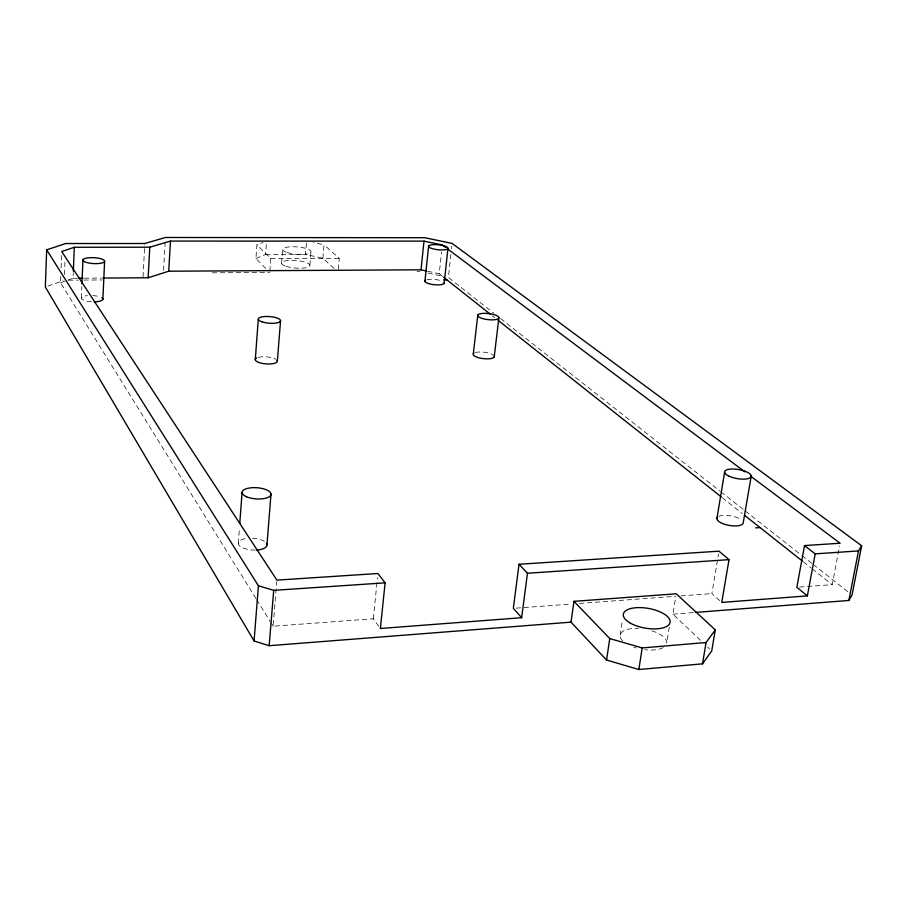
<?xml version="1.0" encoding="UTF-8"?>
<svg xmlns="http://www.w3.org/2000/svg" width="907" height="907" viewBox="0 0 907 907"><rect width="100%" height="100%" fill="white"/><g stroke="black" fill="none" stroke-linecap="round" stroke-linejoin="round"><path stroke-width="0.68" stroke-dasharray="4.54 3.4" d="M255.944 598.507L60.542 282.803L60.792 276.011M61.109 267.848L61.574 255.604M64.465 274.572L65.009 260.456M68.048 280.082L73.059 278.268L73.286 272.633M81.358 297.927L81.834 286.657M143.034 276.873L144.735 244.901M163.566 270.377L165.199 241.591M265.762 268.472L255.921 258.45L256.93 244.833L262.962 242.452M238.303 543.304L239.459 527.772M255.921 258.45L265.558 254.527L266.579 241.024M269.81 271.091L270.762 258.574L256.93 244.833M281.624 263.268L282.689 249.595M378.809 626.329L373.287 618.778L273.098 626.227L276.782 581.523M334.014 268.393L322.869 258.234L305.489 254.436L306.487 242.373M309.854 265.207L310.988 251.568M322.869 258.234L324.026 244.799L313.3 242.486M338.311 269.345L339.286 258.359L324.026 244.799M373.287 618.778L377.482 577.623M442.548 276.386L439.226 273.755L441.584 251.829M450.915 254.323L448.387 277.485L493.975 313.346M451.516 248.881L451.811 246.148M620.161 635.229L622.474 619.866M669.298 627.225L666.77 642.972A23.639 10.192 10.1 0 0 650.466 630.399M700.499 640.308L672.96 614.186L675.806 596.511M719.784 600.661L711.882 593.597L718.525 553.916M799.566 587.078L832.207 584.652L839.576 546.003M60.542 282.803L66.801 280.535M47.867 286.136L62.991 280.671M672.96 614.186L694.07 612.542M516.14 608.155L571.059 604.073M579.505 603.438L675.262 596.318M680.896 595.899L711.882 593.597M73.059 278.268L77.31 278.234M84.396 278.188L101.391 278.075M68.456 280.184L78.285 280.116M83.909 280.07L102.162 279.946M212.363 272.826L269.708 272.485M417.016 271.624L419.828 271.601M270.762 258.574L339.286 258.359M265.558 254.527L305.489 254.436M427.514 271.216L439.226 273.755M428.025 273.075L441.596 276.023M500.653 318.595L719.716 490.902M720.827 491.775L744.182 510.142M745.293 511.015L800.892 554.744M802.003 555.617L812.014 563.485M813.126 564.369L848.714 592.35M492.49 315.897L494.712 317.654M722.323 497.716L742.3 513.532M803.353 561.83L811.119 567.975M812.23 568.848L832.207 584.652M707.641 647.088L709.682 649.015M256.692 599.708L270.116 621.397M270.853 622.61L273.098 626.227M663.198 647.587A23.639 10.192 10.1 0 1 644.752 649.718M636.226 647.983A23.639 10.192 10.1 0 1 633.925 647.258M622.587 640.818A23.639 10.192 10.1 0 1 638.539 628.426M255.332 550.096A14.353 5.918 4 0 1 238.836 544.914A14.353 5.918 4 0 1 247.6 538.259M252.463 538.168A14.353 5.918 4 0 1 264.901 541.762M718.729 516.389A13.356 4.852 10.1 0 1 741.472 519.926M91.38 301.748A10.793 3.129 2.9 0 1 81.528 298.766A10.793 3.129 2.9 0 1 87.401 295.625M92.854 295.569A10.793 3.129 2.9 0 1 100.212 296.963M427.038 279.685A9.75 2.642 6 0 1 442.367 281.283M258.382 357.369A11.077 3.526 4.4 0 1 275.751 359.206M475.404 352.54A10.612 3.231 6.6 0 1 493.465 355.17M287.27 252.6A14.206 3.707 4.8 0 0 310.67 252.509A14.206 3.707 4.8 0 0 292.598 246.727A14.206 3.707 4.8 0 0 287.27 252.6M286.181 266.329A14.172 3.798 4.8 0 0 309.525 266.17A14.172 3.798 4.8 0 0 291.51 260.298A14.172 3.798 4.8 0 0 286.181 266.329"/><path stroke-width="1.36" d="M695.476 612.429L848.861 600.457L852.047 594.981L861.65 545.753L452.105 243.427L424.771 237.713L165.437 237.487L144.814 243.507L65.667 243.53L46.665 249.844L45.35 287.043L254.073 640.977L269.175 645.705L571.025 622.145L606.556 660.047L638.834 669.513L702.506 663.845L711.712 650.954L715.283 629.9L676.237 593.79L573.961 601.341L571.025 622.145M73.342 271.227L74.306 247.271L149.791 247.203L170.471 241.081L424 241.126L442.321 244.969L445.722 247.52M81.947 283.834L82.956 259.878M102.865 299.355L104.611 261.363A10.873 2.936 3.1 0 0 88.943 257.758A10.873 2.936 3.1 0 0 87.775 262.792A10.873 2.936 3.1 0 0 104.611 261.363M102.808 278.064L148.136 277.757L149.791 247.203M148.136 277.757L168.725 271.204L170.471 241.081M239.777 523.532L242.078 492.467M255.275 359.671L258.302 319.139M254.073 640.977L258.427 585.775L46.665 249.844M277.361 361.065L280.558 320.602M266.953 544.824L271 494.088M269.175 645.705L273.71 590.355L258.427 585.775M74.306 247.271L61.721 251.522L276.896 580.117L377.902 573.507L385.112 582.838L380.384 628.494L521.638 617.701L527.455 573.247L519.019 564.267L513.328 608.359L521.638 617.701M426.222 270.932L421.018 269.81L424 241.126M424.907 281.419L428.637 245.933M444.147 283.426L447.933 248.586A9.807 2.483 6 0 0 434.702 244.595A9.807 2.483 6 0 0 432.197 248.62A9.807 2.483 6 0 0 447.933 248.586M473.295 353.877L477.785 315.08M494.213 356.916L498.85 318.085A10.691 3.05 6.6 0 0 484.168 313.334A10.691 3.05 6.6 0 0 481.912 318.368A10.691 3.05 6.6 0 0 498.85 318.085M606.556 660.047L609.753 638.562L573.961 601.341M638.834 669.513L642.201 647.927L706.088 642.519L715.283 629.9M716.904 518.555L724.636 472.025M702.506 663.845L706.088 642.519M519.019 564.267L718.99 551.173L729.024 559.653L721.757 602.418L807.355 595.888L815.189 553.848L804.52 545.572L796.845 587.283L807.355 595.888M751.234 476.073L743.241 522.659A13.356 4.852 10.1 0 1 728.298 525.232A13.356 4.852 10.1 0 1 717.392 517.364M848.861 600.457L858.498 550.934L861.65 545.753M273.71 590.355L385.112 582.838M527.455 573.247L729.024 559.653M815.189 553.848L858.498 550.934M804.52 545.572L840.109 543.248L750.577 476.107M755.667 527.851L760.066 527.579M78.728 278.234L82.979 278.2M443.648 279.912L446.97 279.889M168.725 271.204L421.018 269.81M609.753 638.562L642.201 647.927M447.99 249.221L744.908 471.867M443.648 277.259L490.268 314.139M498.045 320.284L721.212 496.843M744.522 515.289L802.242 560.945M266.397 543.27A14.353 5.918 4 0 1 256.545 550.05M101.765 297.711A10.793 3.129 2.9 0 1 94.203 301.827M444.192 282.735A9.75 2.642 6 0 1 433.058 284.56A9.75 2.642 6 0 1 425.712 280.138M276.918 360.124A11.077 3.526 4.4 0 1 276.023 362.755L274.311 363.378A11.077 3.526 4.4 0 1 263.654 363.628L260.955 363.106A11.077 3.526 4.4 0 1 256.67 357.993M494.19 356.066A10.612 3.231 6.6 0 1 482.377 358.503A10.612 3.231 6.6 0 1 474.021 353.129M629.56 622.656A23.729 9.977 10 0 0 669.128 624.447A23.729 9.977 10 0 0 641.464 607.645A23.729 9.977 10 0 0 629.56 622.656M246.545 496.764A14.501 5.601 4.1 0 0 270.592 495.517A14.501 5.601 4.1 0 0 252.497 487.683A14.501 5.601 4.1 0 0 246.545 496.764M728.582 475.96A13.469 4.58 9.8 0 0 750.792 477.207A13.469 4.58 9.8 0 0 734.421 469.066A13.469 4.58 9.8 0 0 728.582 475.96M261.783 321.758A11.167 3.322 4.5 0 0 280.263 321.441A11.167 3.322 4.5 0 0 266.273 316.464A11.167 3.322 4.5 0 0 261.783 321.758"/></g></svg>
